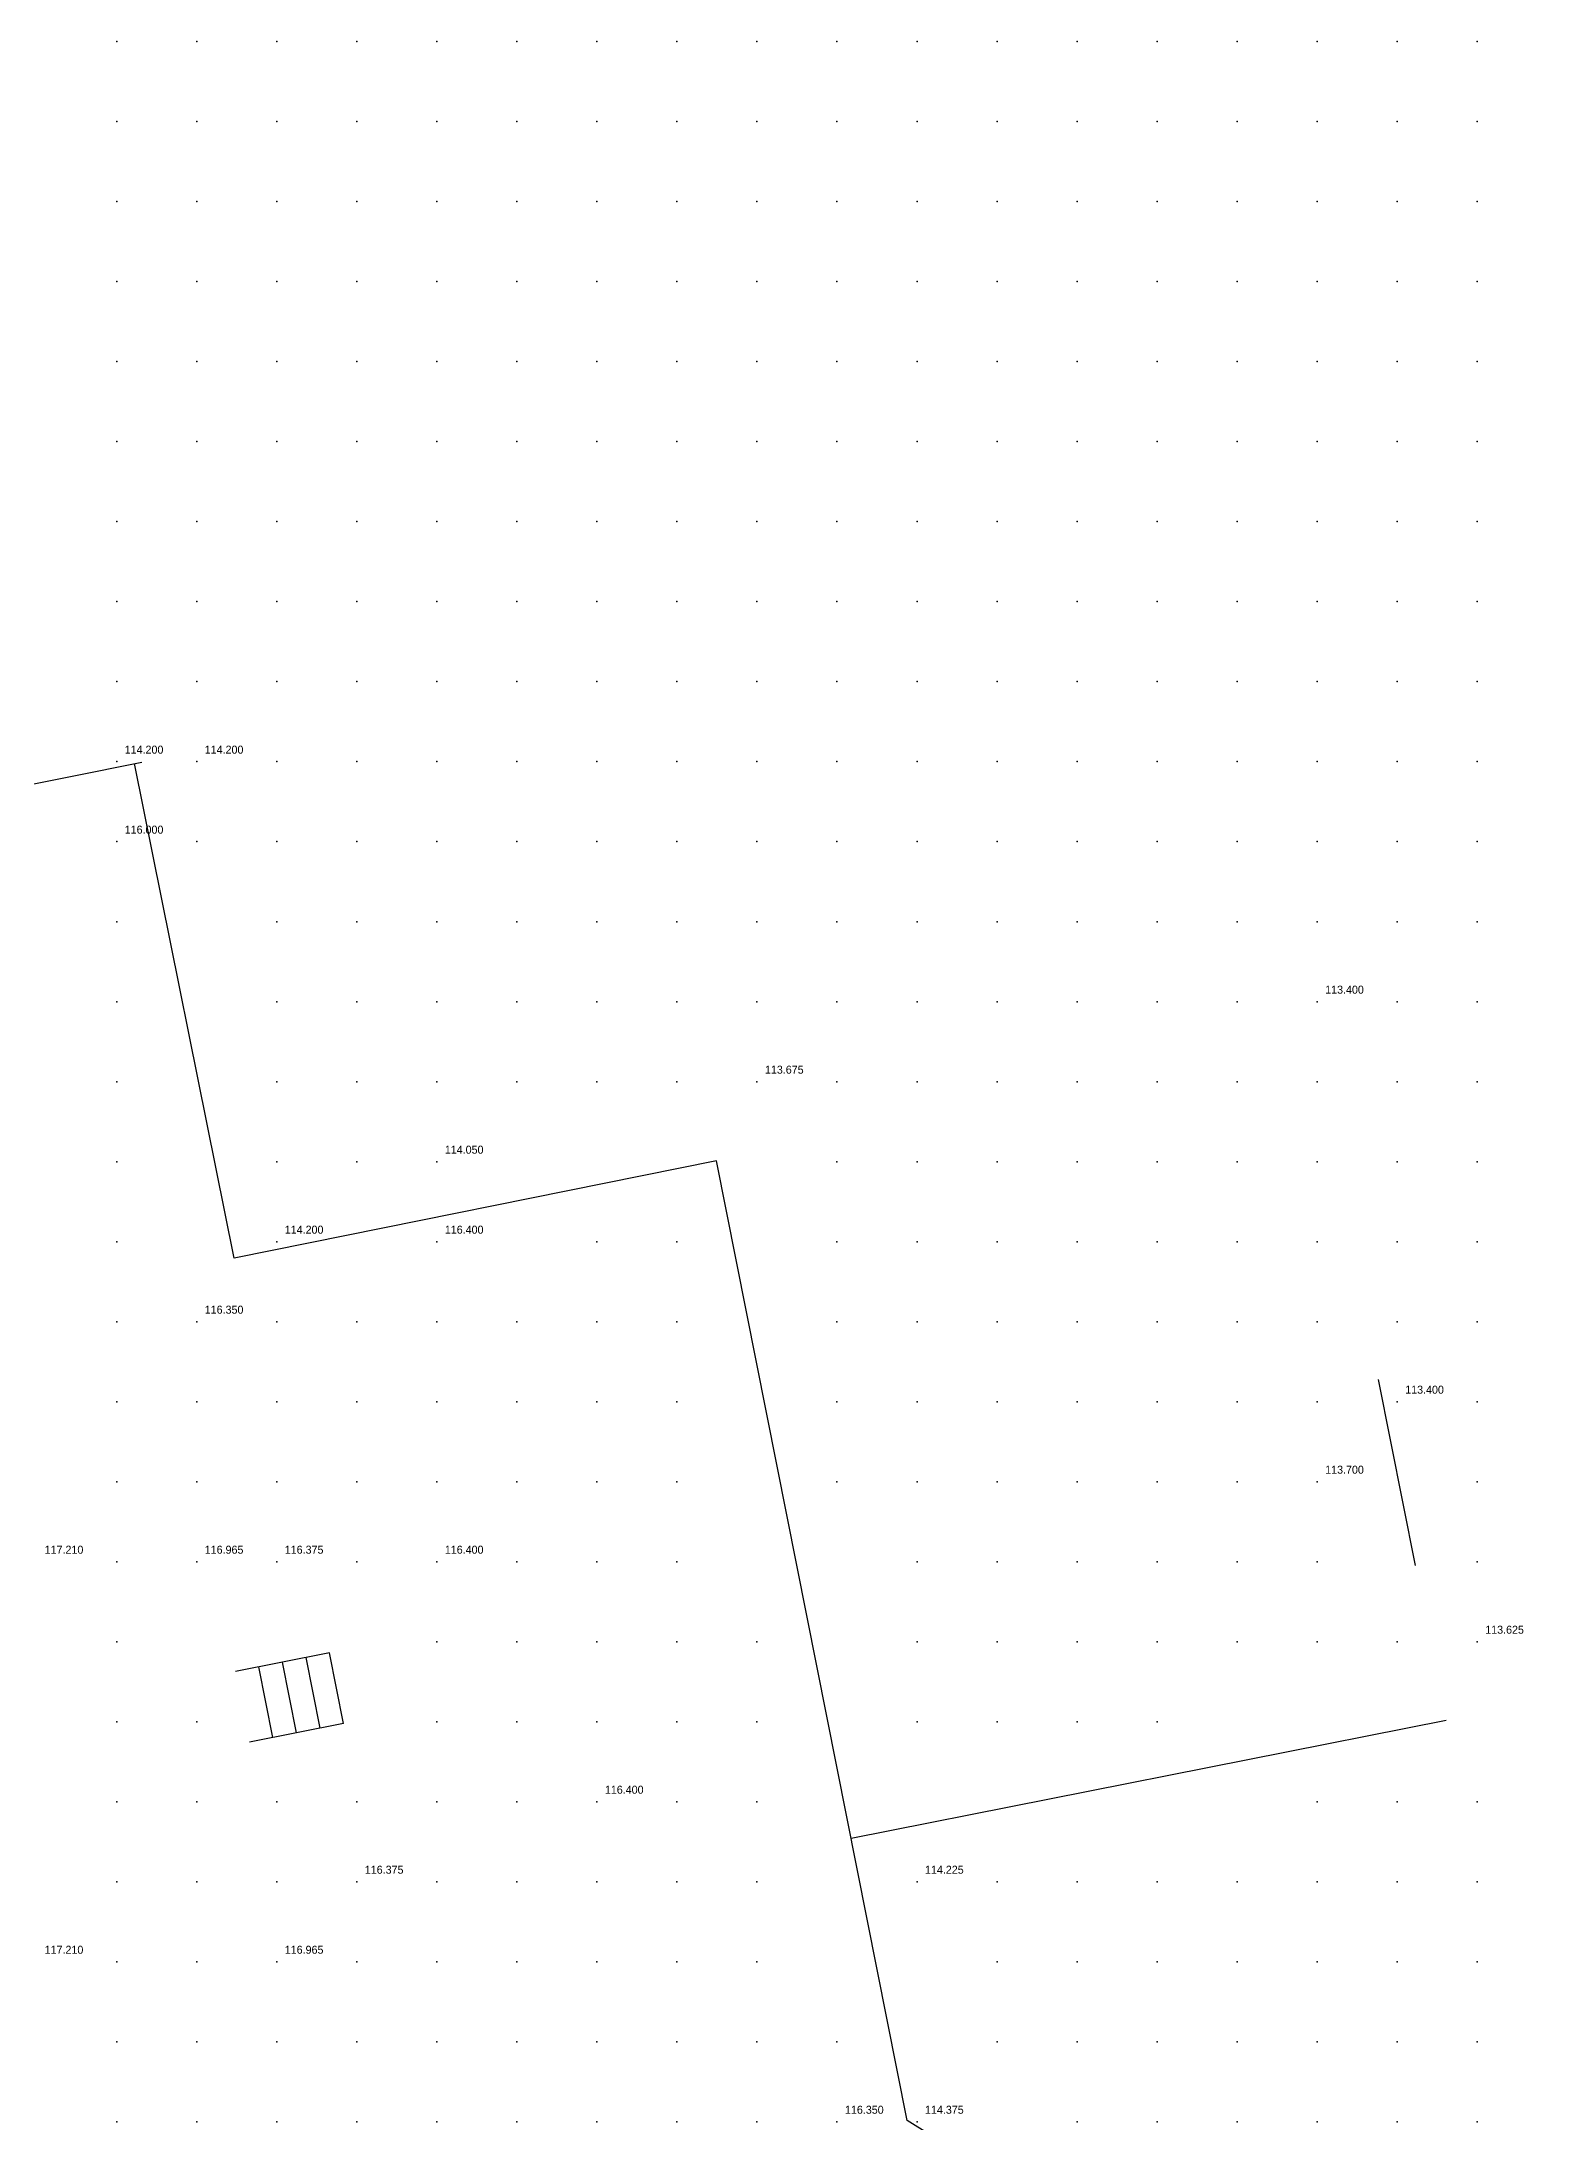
# Model space of a CAD drawing. Header units: metres. Extents: x 287878 to 288137, y 62805 to 63074.
# Drawn here: x 287997.06 to 288015.79, y 63047.99 to 63074 of the extents above; entities that cross this region are included whole.
import ezdxf

# ---------------------------------------------------------------- set-up
doc = ezdxf.new("R2010")
doc.units = ezdxf.units.M
for name, color, linetype in [('BARRIERS', 1, 'Continuous'), ('SURVEY_INTERP', 8, 'Continuous'), ('SURVEY_REAL', 3, 'Continuous')]:
    doc.layers.add(name, color=color, linetype=linetype)

msp = doc.modelspace()

# ---------------------------------------------------------------- linework, layer by layer
at = {"layer": 'BARRIERS'}
for p, q in [((287993.362, 63064.001), (287998.313, 63064.993)), ((287999.466, 63058.794), (287998.223, 63064.975)), ((288005.496, 63060.011), (287999.466, 63058.794)), ((288007.877, 63048.017), (288005.496, 63060.011)), ((288013.764, 63057.278), (288014.226, 63054.951)), ((288000.66, 63053.862), (287999.483, 63053.628)), ((288000.247, 63052.862), (288000.072, 63053.745)), ((288000.541, 63052.92), (288000.366, 63053.803)), ((288000.836, 63052.979), (288000.66, 63053.862)), ((287999.953, 63052.804), (287999.778, 63053.686)), ((288000.836, 63052.979), (287999.658, 63052.745)), ((288014.61, 63053.016), (288007.178, 63051.539)), ((288035.712, 63030.706), (288007.877, 63048.017))]:
    msp.add_line(p, q, dxfattribs=at)
at = {"layer": 'SURVEY_INTERP'}
for p in [(287998, 63074, 117.729), (287999, 63074, 117.676), (288000, 63074, 117.629), (288001, 63074, 117.587), (288002, 63074, 117.55), (288003, 63074, 117.516), (288004, 63074, 117.483), (288005, 63074, 117.451), (288006, 63074, 117.42), (288007, 63074, 117.387), (288008, 63074, 117.353), (288009, 63074, 117.318), (288010, 63074, 117.282), (288011, 63074, 117.243), (288012, 63074, 117.203), (288013, 63074, 117.16), (288014, 63074, 117.113), (288015, 63074, 117.063), (287998, 63073, 117.639), (287999, 63073, 117.583), (288000, 63073, 117.535), (288001, 63073, 117.494), (288002, 63073, 117.46), (288003, 63073, 117.429), (288004, 63073, 117.4), (288005, 63073, 117.372), (288006, 63073, 117.342), (288007, 63073, 117.312), (288008, 63073, 117.279), (288009, 63073, 117.245), (288010, 63073, 117.209), (288011, 63073, 117.171), (288012, 63073, 117.13), (288013, 63073, 117.088), (288014, 63073, 117.041), (288015, 63073, 116.991), (287998, 63072, 117.531), (287999, 63072, 117.47), (288000, 63072, 117.422), (288001, 63072, 117.385), (288002, 63072, 117.357), (288003, 63072, 117.332), (288004, 63072, 117.308), (288005, 63072, 117.284), (288006, 63072, 117.258), (288007, 63072, 117.229), (288008, 63072, 117.198), (288009, 63072, 117.165), (288010, 63072, 117.129), (288011, 63072, 117.091), (288012, 63072, 117.051), (288013, 63072, 117.009), (288014, 63072, 116.963), (288015, 63072, 116.913), (287998, 63071, 117.397), (287999, 63071, 117.33), (288000, 63071, 117.284), (288001, 63071, 117.254), (288002, 63071, 117.236), (288003, 63071, 117.221), (288004, 63071, 117.206), (288005, 63071, 117.187), (288006, 63071, 117.165), (288007, 63071, 117.139), (288008, 63071, 117.109), (288009, 63071, 117.076), (288010, 63071, 117.041), (288011, 63071, 117.003), (288012, 63071, 116.963), (288013, 63071, 116.921), (288014, 63071, 116.877), (288015, 63071, 116.829), (287998, 63070, 117.224), (287999, 63070, 117.147), (288000, 63070, 117.106), (288001, 63070, 117.093), (288002, 63070, 117.093), (288003, 63070, 117.095), (288004, 63070, 117.092), (288005, 63070, 117.081), (288006, 63070, 117.063), (288007, 63070, 117.04), (288008, 63070, 117.011), (288009, 63070, 116.978), (288010, 63070, 116.941), (288011, 63070, 116.903), (288012, 63070, 116.863), (288013, 63070, 116.822), (288014, 63070, 116.781), (288015, 63070, 116.736), (287998, 63069, 116.986), (287999, 63069, 116.892), (288000, 63069, 116.866), (288001, 63069, 116.888), (288002, 63069, 116.925), (288003, 63069, 116.953), (288004, 63069, 116.966), (288005, 63069, 116.964), (288006, 63069, 116.951), (288007, 63069, 116.93), (288008, 63069, 116.902), (288009, 63069, 116.868), (288010, 63069, 116.829), (288011, 63069, 116.787), (288012, 63069, 116.745), (288013, 63069, 116.705), (288014, 63069, 116.669), (288015, 63069, 116.631), (287998, 63068, 116.641), (287999, 63068, 116.509), (288000, 63068, 116.524), (288001, 63068, 116.625), (288002, 63068, 116.729), (288003, 63068, 116.797), (288004, 63068, 116.829), (288005, 63068, 116.836), (288006, 63068, 116.827), (288007, 63068, 116.807), (288008, 63068, 116.779), (288009, 63068, 116.743), (288010, 63068, 116.698), (288011, 63068, 116.649), (288012, 63068, 116.602), (288013, 63068, 116.562), (288014, 63068, 116.532), (288015, 63068, 116.508), (287998, 63067, 116.12), (287999, 63067, 115.889), (288000, 63067, 116.017), (288001, 63067, 116.299), (288002, 63067, 116.516), (288003, 63067, 116.635), (288004, 63067, 116.684), (288005, 63067, 116.694), (288006, 63067, 116.685), (288007, 63067, 116.667), (288008, 63067, 116.639), (288009, 63067, 116.6), (288010, 63067, 116.545), (288011, 63067, 116.481), (288012, 63067, 116.42), (288013, 63067, 116.376), (288014, 63067, 116.358), (288015, 63067, 116.356), (287998, 63066, 115.409), (287999, 63066, 114.922), (288000, 63066, 115.339), (288001, 63066, 115.962), (288002, 63066, 116.323), (288003, 63066, 116.479), (288004, 63066, 116.529), (288005, 63066, 116.531), (288006, 63066, 116.517), (288007, 63066, 116.501), (288008, 63066, 116.478), (288009, 63066, 116.437), (288010, 63066, 116.366), (288011, 63066, 116.269), (288012, 63066, 116.174), (288013, 63066, 116.116), (288014, 63066, 116.118), (288015, 63066, 116.161), (288000, 63065, 114.931), (288001, 63065, 115.799), (288002, 63065, 116.199), (288003, 63065, 116.337), (288004, 63065, 116.357), (288005, 63065, 116.329), (288006, 63065, 116.299), (288007, 63065, 116.291), (288008, 63065, 116.289), (288009, 63065, 116.254), (288010, 63065, 116.158), (288011, 63065, 115.997), (288012, 63065, 115.819), (288013, 63065, 115.721), (288014, 63065, 115.766), (288015, 63065, 115.901), (287999, 63064, 114.995), (288000, 63064, 115.395), (288001, 63064, 115.91), (288002, 63064, 116.139), (288003, 63064, 116.19), (288004, 63064, 116.144), (288005, 63064, 116.047), (288006, 63064, 115.981), (288007, 63064, 116.002), (288008, 63064, 116.062), (288009, 63064, 116.062), (288010, 63064, 115.936), (288011, 63064, 115.656), (288012, 63064, 115.285), (288013, 63064, 115.077), (288014, 63064, 115.231), (288015, 63064, 115.563), (287998, 63063, 116.208), (288000, 63063, 115.972), (288001, 63063, 116.036), (288002, 63063, 116.037), (288003, 63063, 115.996), (288004, 63063, 115.866), (288005, 63063, 115.616), (288006, 63063, 115.445), (288007, 63063, 115.564), (288008, 63063, 115.789), (288009, 63063, 115.882), (288010, 63063, 115.743), (288011, 63063, 115.3), (288012, 63063, 114.565), (288013, 63063, 114.093), (288014, 63063, 114.515), (288015, 63063, 115.203), (287998, 63062, 116.579), (288000, 63062, 116.166), (288001, 63062, 115.921), (288002, 63062, 115.731), (288003, 63062, 115.705), (288004, 63062, 115.554), (288005, 63062, 114.986), (288006, 63062, 114.498), (288007, 63062, 114.921), (288008, 63062, 115.509), (288009, 63062, 115.756), (288010, 63062, 115.647), (288011, 63062, 115.131), (288012, 63062, 114.13), (288014, 63062, 114.09), (288015, 63062, 115.031), (287998, 63061, 116.722), (288000, 63061, 116.125), (288001, 63061, 115.484), (288002, 63061, 114.956), (288003, 63061, 115.265), (288004, 63061, 115.37), (288005, 63061, 114.565), (288007, 63061, 114.498), (288008, 63061, 115.389), (288009, 63061, 115.731), (288010, 63061, 115.68), (288011, 63061, 115.291), (288012, 63061, 114.596), (288013, 63061, 114.125), (288014, 63061, 114.541), (288015, 63061, 115.191), (287998, 63060, 116.758), (288000, 63060, 116.14), (288001, 63060, 115.14), (288007, 63060, 115.005), (288008, 63060, 115.575), (288009, 63060, 115.818), (288010, 63060, 115.785), (288011, 63060, 115.556), (288012, 63060, 115.235), (288013, 63060, 115.047), (288014, 63060, 115.169), (288015, 63060, 115.447), (287998, 63059, 116.713), (288004, 63059, 115.805), (288005, 63059, 115.739), (288007, 63059, 115.7), (288008, 63059, 115.883), (288009, 63059, 115.955), (288010, 63059, 115.879), (288011, 63059, 115.694), (288012, 63059, 115.485), (288013, 63059, 115.367), (288014, 63059, 115.401), (288015, 63059, 115.545), (287998, 63058, 116.665), (288000, 63058, 116.486), (288001, 63058, 116.35), (288002, 63058, 116.158), (288003, 63058, 116.148), (288004, 63058, 116.196), (288005, 63058, 116.175), (288007, 63058, 116.117), (288008, 63058, 116.123), (288009, 63058, 116.071), (288010, 63058, 115.916), (288011, 63058, 115.652), (288012, 63058, 115.335), (288013, 63058, 115.147), (288014, 63058, 115.222), (288015, 63058, 115.427), (287998, 63057, 116.838), (287999, 63057, 116.663), (288000, 63057, 116.649), (288001, 63057, 116.597), (288002, 63057, 116.523), (288003, 63057, 116.485), (288004, 63057, 116.467), (288005, 63057, 116.436), (288007, 63057, 116.341), (288008, 63057, 116.272), (288009, 63057, 116.146), (288010, 63057, 115.908), (288011, 63057, 115.482), (288012, 63057, 114.837), (288013, 63057, 114.396), (288015, 63057, 115.153), (287998, 63056, 116.983), (287999, 63056, 116.849), (288000, 63056, 116.682), (288001, 63056, 116.634), (288002, 63056, 116.563), (288003, 63056, 116.585), (288004, 63056, 116.602), (288005, 63056, 116.579), (288007, 63056, 116.455), (288008, 63056, 116.353), (288009, 63056, 116.195), (288010, 63056, 115.915), (288011, 63056, 115.388), (288012, 63056, 114.454), (288015, 63056, 114.845), (287998, 63055, 117.051), (288001, 63055, 116.591), (288003, 63055, 116.581), (288004, 63055, 116.66), (288005, 63055, 116.643), (288008, 63055, 116.374), (288009, 63055, 116.224), (288010, 63055, 115.981), (288011, 63055, 115.543), (288012, 63055, 114.867), (288013, 63055, 114.387), (288015, 63055, 114.301), (287998, 63054, 117.102), (288002, 63054, 116.638), (288003, 63054, 116.672), (288004, 63054, 116.681), (288005, 63054, 116.648), (288006, 63054, 116.566), (288008, 63054, 116.3), (288009, 63054, 116.194), (288010, 63054, 116.055), (288011, 63054, 115.792), (288012, 63054, 115.401), (288013, 63054, 114.986), (288014, 63054, 114.345), (287998, 63053, 117.192), (287999, 63053, 117.053), (288002, 63053, 116.783), (288003, 63053, 116.7), (288004, 63053, 116.592), (288005, 63053, 116.591), (288006, 63053, 116.484), (288008, 63053, 116.005), (288009, 63053, 116.007), (288010, 63053, 116.059), (288011, 63053, 115.981), (287998, 63052, 117.264), (287999, 63052, 117.115), (288000, 63052, 116.923), (288001, 63052, 116.746), (288002, 63052, 116.773), (288003, 63052, 116.652), (288005, 63052, 116.533), (288006, 63052, 116.36), (288013, 63052, 115.807), (288014, 63052, 115.519), (288015, 63052, 115.343), (287998, 63051, 117.295), (287999, 63051, 117.129), (288000, 63051, 116.871), (288002, 63051, 116.728), (288003, 63051, 116.767), (288004, 63051, 116.634), (288005, 63051, 116.6), (288006, 63051, 116.3), (288009, 63051, 115.155), (288010, 63051, 115.951), (288011, 63051, 116.228), (288012, 63051, 116.252), (288013, 63051, 116.15), (288014, 63051, 116.001), (288015, 63051, 115.879), (287998, 63050, 117.313), (287999, 63050, 117.148), (288001, 63050, 116.862), (288002, 63050, 116.902), (288003, 63050, 116.925), (288004, 63050, 116.85), (288005, 63050, 116.721), (288006, 63050, 116.44), (288009, 63050, 115.682), (288010, 63050, 116.166), (288011, 63050, 116.399), (288012, 63050, 116.456), (288013, 63050, 116.411), (288014, 63050, 116.315), (288015, 63050, 116.191), (287998, 63049, 117.43), (287999, 63049, 117.294), (288000, 63049, 117.139), (288001, 63049, 117.107), (288002, 63049, 117.093), (288003, 63049, 117.063), (288004, 63049, 116.985), (288005, 63049, 116.833), (288006, 63049, 116.592), (288007, 63049, 116.394), (288009, 63049, 116.317), (288010, 63049, 116.482), (288011, 63049, 116.608), (288012, 63049, 116.651), (288013, 63049, 116.625), (288014, 63049, 116.547), (288015, 63049, 116.421), (287998, 63048, 117.611), (287999, 63048, 117.481), (288000, 63048, 117.35), (288001, 63048, 117.253), (288002, 63048, 117.184), (288003, 63048, 117.145), (288004, 63048, 117.082), (288005, 63048, 116.926), (288006, 63048, 116.615), (288010, 63048, 116.743), (288011, 63048, 116.813), (288012, 63048, 116.837), (288013, 63048, 116.813), (288014, 63048, 116.744), (288015, 63048, 116.629)]:
    msp.add_point(p, dxfattribs=at)
at = {"layer": 'SURVEY_REAL'}
for p in [(287998, 63065, 114.2), (287999, 63065, 114.2), (287998, 63064, 116), (288013, 63062, 113.4), (288006, 63061, 113.675), (288002, 63060, 114.05), (288000, 63059, 114.2), (288002, 63059, 116.4), (287999, 63058, 116.35), (288014, 63057, 113.4), (288013, 63056, 113.7), (287999, 63055, 116.965), (288000, 63055, 116.375), (288002, 63055, 116.4), (288015, 63054, 113.625), (288004, 63052, 116.4), (288001, 63051, 116.375), (288008, 63051, 114.225), (288000, 63050, 116.965), (288007, 63048, 116.35), (288008, 63048, 114.375)]:
    msp.add_point(p, dxfattribs=at)

# ---------------------------------------------------------------- texts
for s, p in [('114.200', (287998.1, 63065.1, 114.2)), ('114.200', (287999.1, 63065.1, 114.2)), ('116.000', (287998.1, 63064.1, 116)), ('113.400', (288013.1, 63062.1, 113.4)), ('113.675', (288006.1, 63061.1, 113.675)), ('114.050', (288002.1, 63060.1, 114.05)), ('114.200', (288000.1, 63059.1, 114.2)), ('116.400', (288002.1, 63059.1, 116.4)), ('116.350', (287999.1, 63058.1, 116.35)), ('113.400', (288014.1, 63057.1, 113.4)), ('113.700', (288013.1, 63056.1, 113.7)), ('117.210', (287997.1, 63055.1, 117.21)), ('116.965', (287999.1, 63055.1, 116.965)), ('116.375', (288000.1, 63055.1, 116.375)), ('116.400', (288002.1, 63055.1, 116.4)), ('113.625', (288015.1, 63054.1, 113.625)), ('116.400', (288004.1, 63052.1, 116.4)), ('116.375', (288001.1, 63051.1, 116.375)), ('114.225', (288008.1, 63051.1, 114.225)), ('117.210', (287997.1, 63050.1, 117.21)), ('116.965', (288000.1, 63050.1, 116.965)), ('116.350', (288007.1, 63048.1, 116.35)), ('114.375', (288008.1, 63048.1, 114.375))]:
    msp.add_text(s, height=0.1, dxfattribs=at).set_placement(p)

doc.saveas('drawing.dxf')
